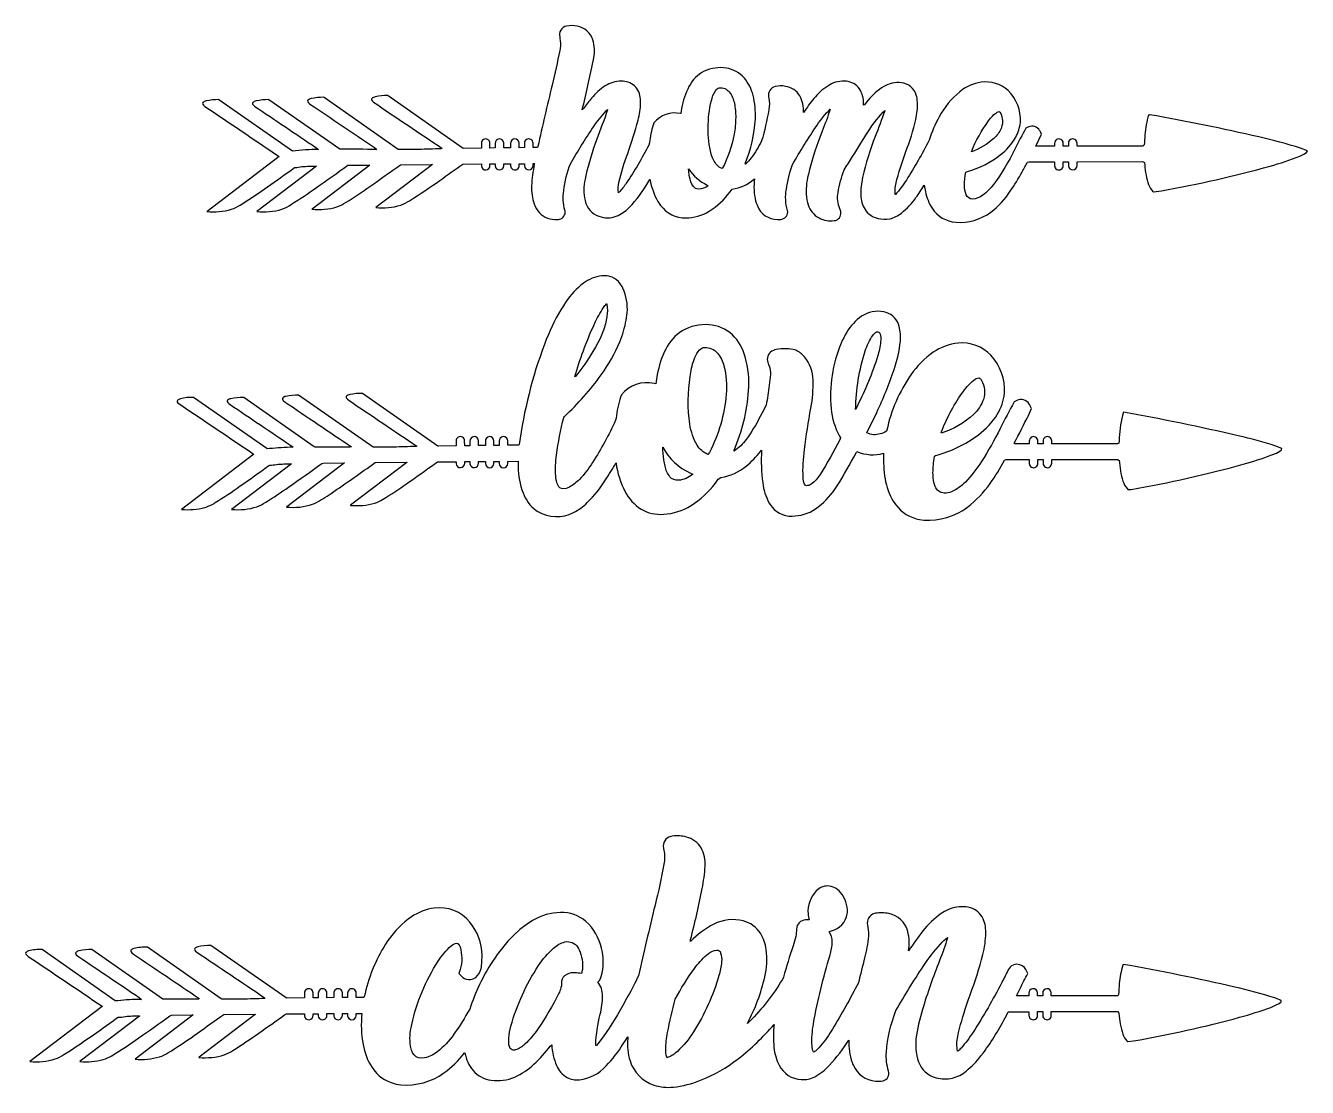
# Model space of a CAD drawing. Extents: x 2 to 88, y -3 to 135.
# Drawn here: x 8.7 to 40.26, y 34.52 to 60.67 of the extents above; entities that cross this region are included whole.
import ezdxf

# ---------------------------------------------------------------- set-up
doc = ezdxf.new("R2010")
doc.units = 0
doc.linetypes.add('0', pattern=[0])
doc.layers.add('1', color=7, linetype='0')

msp = doc.modelspace()

# ---------------------------------------------------------------- linework, layer by layer
at = {"layer": '1'}
for points in [[(33.236755, 57.071625, 0.006026), (33.369202, 57.309235), (33.400269, 57.314835), (34.034073, 57.315506), (34.035828, 57.314789), (34.035851, 57.221878, 1.022358), (34.248032, 57.229141), (34.248039, 57.316162), (34.375832, 57.316574), (34.3759, 57.219406, 0.997593), (34.588013, 57.226242), (34.588028, 57.316437), (34.599762, 57.317261), (36.203011, 57.321899), (36.251297, 57.300079, 0.05889), (36.333511, 56.809753, 0.091016), (36.428444, 56.618851), (36.450417, 56.595703), (36.473709, 56.57724), (36.66819, 56.603256, 0.023614), (39.34359, 57.212051, 0.029158), (40.074379, 57.456818), (40.176353, 57.506058), (40.239769, 57.548889), (40.260841, 57.5896), (40.093071, 57.652512, 0.022368), (39.06955, 57.930023, 0.011774), (36.374565, 58.477585), (36.353508, 58.47287, 0.05858), (36.260231, 57.981842, 0.016203), (36.244278, 57.732758), (36.2118, 57.705383), (34.621017, 57.704224), (34.588028, 57.704605), (34.588028, 57.77478, 1.019899), (34.375847, 57.770538), (34.375832, 57.70401), (34.2481, 57.703827), (34.248016, 57.777283, 1.011718), (34.035828, 57.769684), (34.035835, 57.703568), (33.600204, 57.703339), (33.576019, 57.705612), (33.651428, 57.85791), (33.713737, 57.994995), (33.687744, 58.052078), (33.678101, 58.071198), (33.667053, 58.089523, 0.387321), (33.398224, 58.176682, 0.019864), (33.330315, 58.148026, 0.012183), (33.059471, 57.628342, -0.045203), (32.529083, 56.754776, -0.068022), (32.267166, 56.492996, -0.151671), (32.010826, 56.397812, -0.28127), (31.861427, 56.502487, -0.1098), (31.818443, 56.733963, -0.044656), (31.847496, 57.062714), (31.893509, 57.080643, 0.095028), (32.699509, 57.485016, 0.100573), (33.078804, 57.921021, 0.098685), (33.193459, 58.287796, 0.218409), (32.89077, 59.071121, 0.228789), (32.227791, 59.275757, 0.134062), (31.701378, 59.04248, 0.098405), (31.19429, 58.424271, 0.049326), (30.947273, 57.849136, -0.02251), (30.385307, 56.867599, -0.053766), (30.115372, 56.513229), (30.111359, 56.514664), (30.108253, 56.547195, -0.072057), (30.154022, 56.884094, -0.023864), (30.408569, 57.663361, 0.043047), (30.6371, 58.46489, 0.08717), (30.648186, 58.880371), (30.639954, 58.918259), (30.629463, 58.955597, 0.312555), (30.264008, 59.262558, 0.163659), (29.830421, 59.171692, 0.089856), (29.442123, 58.831467), (29.398285, 58.778275), (29.355911, 58.723907), (29.332939, 58.708832), (29.333496, 58.747101, 0.150384), (29.23011, 59.116501, 0.220759), (28.908356, 59.299713, 0.156659), (28.497849, 59.213089, 0.087201), (28.144539, 58.915939, 0.030233), (27.888184, 58.578857), (27.849709, 58.528519, 0.145724), (27.763733, 58.940735, 0.224758), (27.405678, 59.175858, 0.10362), (27.15728, 59.173523, 0.405352), (26.994629, 58.911392), (26.998428, 58.88916, -0.098858), (27.000359, 58.596939, -0.02275), (26.821854, 57.831345, -0.040811), (26.565613, 57.41362, -0.049016), (26.424622, 57.260757), (26.417969, 57.270859, 0.081234), (26.667084, 58.373245, 0.071552), (26.610489, 58.954086, 0.112692), (26.39653, 59.379318, 0.178541), (25.95459, 59.623764, 0.150894), (25.410721, 59.54892, 0.155049), (25.033318, 59.173035, 0.081364), (24.85125, 58.628952), (24.840614, 58.568161), (24.831345, 58.507141), (24.822632, 58.504761, 0.289015), (24.17144, 58.274612, 0.060601), (24.0681, 57.846527), (24.0597, 57.780579), (24.043839, 57.726349, -0.028358), (23.489906, 56.791565, -0.037986), (23.30761, 56.561035), (23.295219, 56.551758, -0.092295), (23.309349, 56.80954, -0.03288), (23.523659, 57.523438, 0.02346), (23.779243, 58.340805, 0.056104), (23.842964, 58.771957), (23.841934, 58.816711), (23.838867, 58.861374, 0.186575), (23.690796, 59.189117, 0.190477), (23.36351, 59.303497, 0.142314), (22.970161, 59.185043, 0.076533), (22.633972, 58.884476, 0.024857), (22.438454, 58.629181), (22.404793, 58.593552, 0.006695), (22.671036, 59.793716), (22.687012, 59.878052, 0.124358), (22.667259, 60.320358, 0.28038), (22.276314, 60.65625, 0.103614), (22.01593, 60.658646, 0.429093), (21.850159, 60.392853), (21.854156, 60.363876, -0.101737), (21.85788, 60.107224), (21.84935, 60.055862, -0.014108), (21.662872, 59.206726, 0.005317), (21.312157, 57.690613), (21.302811, 57.66806), (21.193924, 57.66713), (21.193306, 57.668045), (21.193291, 57.776428, 1.006457), (20.981117, 57.771774), (20.98111, 57.665253), (20.853325, 57.664093), (20.853233, 57.779007, 0.998922), (20.641113, 57.770721), (20.641121, 57.662827), (20.639534, 57.661972), (20.471886, 57.6604), (20.471664, 57.781555, 0.997951), (20.259674, 57.76825), (20.259674, 57.658035), (20.132629, 57.656433), (20.131889, 57.65741), (20.131882, 57.776352, 1.007869), (19.919685, 57.771484), (19.919685, 57.653793), (19.47213, 57.647736), (17.622063, 58.94278), (17.614075, 58.947678, 0.051342), (17.308762, 58.917679, 0.113395), (17.223633, 58.878815), (17.213074, 58.860794), (17.214493, 58.839844), (17.229736, 58.815781), (17.260635, 58.788376, -0.000477), (18.958679, 57.642944), (18.92569, 57.637299, 0.005199), (18.373985, 57.620575), (17.895851, 57.621216), (17.875572, 57.623413), (16.046783, 58.903564), (16.041801, 58.905228, 0.05485), (15.72879, 58.872818, 0.12967), (15.649323, 58.832169), (15.641563, 58.813431), (15.64624, 58.791733), (15.665192, 58.766861), (15.700264, 58.738586, -0.000644), (17.286293, 57.669205), (17.345467, 57.623123, -0.000632), (16.430969, 57.627136), (14.688858, 58.846603), (14.683983, 58.848221, 0.054708), (14.37101, 58.815796, 0.129708), (14.291504, 58.775177), (14.283722, 58.756454), (14.288376, 58.734756), (14.307304, 58.709885), (14.342346, 58.681625, -0.00068), (15.843735, 57.669403), (15.90995, 57.619644, 0.027189), (15.267349, 57.580124), (13.458298, 58.846466), (13.453285, 58.848221, 0.054603), (13.140602, 58.815903, 0.128975), (13.060883, 58.775345), (13.052994, 58.756638), (13.05751, 58.734985), (13.076286, 58.710159), (13.111145, 58.681946, -0.000755), (14.940857, 57.447464), (13.165855, 56.095078), (13.159294, 56.089569, 0.09527), (13.763268, 56.1465, 0.064724), (13.982864, 56.253098, 0.016664), (14.650848, 56.698425, 0.004838), (15.316978, 57.172806), (15.334351, 57.17952, 0.06214), (15.499863, 57.197464, -0.021246), (15.864159, 57.213211), (14.391754, 56.09137), (14.390999, 56.089493, 0.09973), (15.007072, 56.150879, 0.060956), (15.242416, 56.270554, 0.015202), (15.856606, 56.681061, 0.002913), (16.630112, 57.230179), (17.156723, 57.237564), (17.177582, 57.236359), (15.749634, 56.148422), (15.748795, 56.146484, 0.099007), (16.364357, 56.207703, 0.060671), (16.589691, 56.321106, 0.015579), (17.174324, 56.710144, 0.002149), (17.933014, 57.24646), (18.683586, 57.253662), (18.713867, 57.252594), (17.320389, 56.190903), (17.319427, 56.188934, 0.09931), (17.934471, 56.249969, 0.060308), (18.153381, 56.359329, 0.016576), (18.897514, 56.85881, -0.000345), (19.462067, 57.260193), (19.919693, 57.263672), (19.919861, 57.21698, 0.999857), (20.131882, 57.22937), (20.131889, 57.265076), (20.259674, 57.266022), (20.260017, 57.214539, 0.931043), (20.471901, 57.21666), (20.471878, 57.26767), (20.641129, 57.268845), (20.641167, 57.219849, 1.013139), (20.853325, 57.229248), (20.853317, 57.269836), (20.853706, 57.270294), (20.98111, 57.271072), (20.981262, 57.217407, 0.993402), (21.193321, 57.227356), (21.193306, 57.272232), (21.226357, 57.272705), (21.22438, 57.256973, 0.038698), (21.157944, 56.723572, 0.093678), (21.221436, 56.277786), (21.247635, 56.215668), (21.278114, 56.158768, 0.236004), (21.667625, 55.901581), (21.733429, 55.895615), (21.78479, 55.895355), (21.817596, 55.898468), (21.846588, 55.904251, 0.403606), (21.981155, 56.106369), (21.977402, 56.127686, -0.103328), (21.948685, 56.608994, -0.061834), (22.115021, 57.269211, -0.017657), (22.678658, 58.174393, -0.038727), (22.992165, 58.56871), (23.026299, 58.602402), (23.029762, 58.599335, -0.007017), (22.763031, 57.873962, 0.032824), (22.490776, 56.977631), (22.472939, 56.889954, 0.110192), (22.473053, 56.35994), (22.496033, 56.287277, 0.262308), (22.873711, 55.959427, 0.176748), (23.290329, 55.995575, 0.085282), (23.583389, 56.215714), (23.633888, 56.268768, 0.050826), (24.066765, 56.877945), (24.074844, 56.87468, 0.089773), (24.267189, 56.339539), (24.300339, 56.288239), (24.335434, 56.240311, 0.240721), (24.951233, 55.934875, 0.135459), (25.532166, 56.10025, 0.099897), (26.045914, 56.578812), (26.098824, 56.641708, 0.143172), (26.631393, 56.888412), (26.646599, 56.900162, 0.089898), (26.674126, 56.350616), (26.686249, 56.310013), (26.700264, 56.270035), (26.716141, 56.230743, 0.302946), (27.209785, 55.895676), (27.237022, 55.895035, 0.253444), (27.432343, 55.977798, 0.226202), (27.459602, 56.121597, -0.117323), (27.430794, 56.639648, -0.048187), (27.580307, 57.248734, -0.018584), (28.188622, 58.221863, -0.047991), (28.510918, 58.610886, -0.017817), (28.310333, 58.068649), (28.253769, 57.917603, 0.033937), (27.972275, 57.010178), (27.955101, 56.926956, 0.097328), (27.935562, 56.379074), (27.950966, 56.31076, 0.183373), (28.185577, 55.963242), (28.236305, 55.933289, 0.142077), (28.611298, 55.86734, 0.42078), (28.772629, 56.073975, 0.108536), (28.747093, 56.159302, -0.147152), (28.705124, 56.562897, -0.046296), (28.852531, 57.119202, 0.012854), (29.265976, 57.776199), (29.337662, 57.890991, -0.040566), (29.76503, 58.489899, -0.028466), (29.853218, 58.580093), (29.852837, 58.571182, -0.01029), (29.619965, 57.940613, 0.037069), (29.306732, 56.92894, 0.06448), (29.263222, 56.497604, 0.133201), (29.369637, 56.138199, 0.197778), (29.689957, 55.923279, 0.098991), (29.977394, 55.913345, 0.112709), (30.264999, 56.055832, 0.069878), (30.621277, 56.436508, 0.02049), (30.824974, 56.739456), (30.854897, 56.580948, 0.092474), (31.02092, 56.173111, 0.232867), (31.601936, 55.827469, 0.182736), (32.467529, 56.079498, 0.08386), (32.9459, 56.590302, 0.026593)], [(26.182808, 58.40744, -0.050215), (26.14238, 57.99382, -0.07813), (25.853706, 57.154556), (25.812088, 57.166748, -0.156195), (25.619148, 57.401306), (25.597702, 57.45372), (25.578926, 57.508926, -0.075587), (25.50576, 58.15184, -0.058232), (25.584213, 58.823853, -0.081261), (25.682663, 59.063553, -0.183782), (25.778526, 59.139709, -0.247405), (26.024498, 59.036469, -0.120828), (26.15004, 58.755157, -0.055173)], [(32.68705, 58.54097, -0.208962), (32.740738, 58.20517, -0.119324), (32.597794, 57.952499, -0.109707), (32.058067, 57.591339), (31.986725, 57.564377, -0.059974), (32.410797, 58.32901, -0.08817), (32.624542, 58.540787, -0.097382), (32.67028, 58.557632, -0.074639)], [(25.026253, 57.092178), (25.022629, 57.136612), (25.023888, 57.144287, 0.138395), (25.483109, 56.743393), (25.50811, 56.726471, -0.15976), (25.264305, 56.644684, -0.232986), (25.141701, 56.706924, -0.119221), (25.046074, 56.950531, -0.026065)], [(20.823151, 49.94075, -0.106906), (20.823814, 49.932693), (20.825562, 49.807755, 0.084005), (20.946404, 49.161285, 0.143189), (21.266136, 48.732834), (21.30764, 48.705093, 0.258958), (22.191109, 48.678925, 0.071088), (22.528748, 48.92453, 0.056719), (22.980766, 49.481735, 0.011236), (23.235725, 49.898834, 0.084623), (23.46035, 49.191879, 0.133182), (23.854958, 48.762695, 0.153963), (24.409866, 48.634903, 0.124467), (25.083801, 48.850433, 0.092782), (25.685158, 49.404999), (25.752975, 49.496704), (25.821205, 49.54097, 0.132031), (26.441582, 49.823181, 0.058114), (26.795181, 50.182953), (26.822327, 50.211639, 0.04889), (26.848969, 49.406281, 0.088607), (27.002213, 48.92157), (27.030853, 48.875214, 0.270447), (27.573479, 48.591431, 0.148859), (28.145302, 48.766006), (28.217545, 48.816498, 0.085624), (28.683189, 49.337128, 0.022082), (29.14666, 50.148254), (29.16835, 50.178879, 0.1685), (29.822044, 50.138794), (29.825699, 50.135437, 0.049781), (29.861938, 49.507202, 0.093436), (30.06459, 48.95462), (30.124695, 48.868118, 0.190357), (30.711945, 48.508133), (30.818031, 48.493942, 0.18287), (31.89299, 48.813889, 0.077029), (32.450325, 49.397369, 0.028571), (32.804626, 49.964584), (32.841125, 49.981552), (33.413033, 49.981979), (33.413063, 49.886963, 1.016128), (33.625259, 49.896072), (33.625252, 49.982758), (33.753029, 49.983032), (33.753075, 49.886703, 1.013394), (33.965233, 49.895737), (33.965225, 49.98378), (35.588654, 49.988586), (35.628662, 49.96434, 0.06097), (35.718842, 49.452209, 0.102417), (35.822411, 49.267319), (35.843521, 49.24913), (35.922806, 49.248367, 0.024235), (38.676956, 49.86618, 0.023773), (39.386993, 50.096664), (39.498894, 50.144882), (39.579643, 50.188065), (39.626808, 50.225586), (39.635506, 50.257339), (39.481934, 50.31517, 0.022215), (38.560799, 50.569626, 0.01284), (35.734444, 51.147354), (35.724976, 51.122757), (35.708847, 51.068985, 0.054324), (35.623108, 50.440857), (35.621201, 50.390793), (35.583878, 50.372025), (33.965225, 50.370972), (33.965202, 50.44371, 1.010554), (33.753021, 50.436813), (33.753029, 50.370712), (33.625252, 50.370621), (33.625221, 50.443878, 1.010374), (33.413048, 50.436722), (33.413033, 50.370316), (33.044907, 50.370041), (33.041786, 50.390594, 0.009861), (33.392479, 51.072479), (33.467834, 51.238937), (33.437119, 51.305756), (33.424461, 51.329193), (33.409966, 51.351532, 0.388363), (33.103645, 51.434402), (33.040634, 51.407394, 0.01354), (32.697701, 50.749405, -0.030313), (32.235352, 49.938538, -0.050852), (31.838768, 49.426483, -0.099475), (31.499969, 49.19043, -0.098775), (31.318375, 49.156677, -0.289142), (31.092957, 49.323608, -0.097547), (31.042107, 49.608734, -0.051953), (31.07206, 49.998291), (31.082779, 50.067337), (31.099716, 50.083115, 0.097433), (32.163361, 50.595169, 0.090476), (32.624443, 51.094604, 0.111114), (32.804611, 51.615936, 0.205495), (32.467918, 52.552933, 0.229955), (31.661125, 52.851257, 0.128444), (31.048203, 52.625427, 0.089889), (30.496727, 52.071411, 0.098762), (29.905472, 50.7034), (29.893578, 50.681183, -0.130933), (29.575951, 50.590698, -0.109894), (29.414841, 50.643921), (29.657066, 51.145752, 0.028622), (30.083641, 52.202225, 0.056381), (30.238289, 52.897034, 0.087006), (30.208832, 53.263489), (30.190025, 53.31839, 0.265866), (29.827675, 53.619537, 0.206171), (29.285316, 53.513763, 0.108804), (28.920799, 53.122742), (28.880989, 53.056046), (28.842644, 52.985535), (28.806969, 52.913681), (28.776581, 52.846786, 0.124753), (28.534363, 51.234848, 0.100808), (28.736504, 50.561676), (28.762352, 50.518845), (28.747566, 50.472244, -0.022243), (28.26342, 49.615631, -0.093842), (28.043373, 49.376968, -0.164916), (27.923378, 49.338959, -0.286534), (27.876923, 49.377853, -0.092572), (27.842758, 49.539047, -0.042581), (27.877655, 50.228882, -0.018153), (28.036865, 51.251968, 0.049316), (28.089706, 51.940933, 0.16376), (27.878555, 52.513458, 0.116726), (27.660492, 52.67659, 0.1199), (27.181221, 52.694016), (27.146286, 52.683578), (27.115181, 52.671509, 0.365906), (26.965271, 52.409576, 0.075141), (27.004021, 52.291565, -0.132132), (27.03907, 52.074814, -0.017312), (27.009605, 51.81308, -0.000584), (26.936584, 51.323792), (26.833992, 51.137146), (26.784782, 51.04184, -0.040282), (26.443878, 50.47995, -0.080355), (26.148758, 50.190964), (26.141518, 50.212494, 0.084319), (26.502113, 51.679535, 0.083473), (26.418739, 52.509903, 0.134323), (26.101646, 53.058411, 0.175121), (25.523552, 53.302979, 0.154792), (24.867859, 53.156311, 0.136387), (24.458893, 52.700195, 0.073353), (24.252136, 52.074814, 0.010424), (24.213539, 51.846817), (24.174232, 51.856506, 0.288895), (23.37178, 51.579666), (23.370255, 51.57695), (23.350304, 51.522964, 0.053189), (23.237328, 51.000565), (23.226761, 50.953201, -0.031979), (22.659897, 49.912766, -0.046878), (22.336472, 49.496078, -0.079074), (22.088371, 49.304733), (22.006836, 49.273819), (21.926575, 49.26239, -0.298496), (21.809509, 49.34053, -0.102571), (21.751411, 49.578827, -0.056397), (21.771332, 50.095215, -0.029922), (21.949394, 51.015823), (21.967117, 51.047226, 0.050365), (22.873856, 52.072311, 0.055385), (23.329132, 52.884521, 0.051354), (23.48735, 53.417282), (23.512253, 53.599121, 0.126544), (23.40593, 54.20433), (23.385201, 54.243805), (23.362846, 54.280624), (23.338554, 54.315384, 0.281663), (22.890778, 54.507126, 0.137235), (22.431778, 54.324417, 0.085351), (22.001884, 53.866165, 0.05088), (21.570007, 53.059769), (21.519592, 52.938705), (21.471352, 52.816772, 0.055297), (20.851585, 50.354309), (20.837189, 50.336014), (20.570503, 50.334122), (20.570442, 50.445206, 0.999281), (20.358307, 50.437775), (20.358315, 50.331955), (20.230515, 50.331085), (20.230446, 50.445343, 0.999533), (20.018326, 50.437607), (20.018326, 50.32869), (19.852585, 50.32692), (19.849083, 50.327286), (19.849007, 50.44548, 0.996303), (19.636879, 50.438141), (19.636879, 50.324692), (19.509094, 50.323273), (19.509071, 50.443771, 1.005083), (19.296898, 50.437958), (19.29689, 50.320587), (18.862419, 50.314285), (18.846382, 50.316452), (16.991913, 51.614334, 0.05585), (16.678413, 51.582031, 0.19963), (16.592079, 51.532715), (16.589706, 51.514313), (16.598488, 51.493317), (16.619865, 51.469574), (16.654823, 51.443222, -0.000635), (18.334114, 50.310806), (18.30751, 50.304062, 0.005299), (17.763298, 50.287598, -0.00136), (17.269676, 50.287903), (17.252174, 50.290497), (15.421173, 51.571915, 0.055904), (15.106934, 51.539368, 0.202645), (15.021225, 51.489838), (15.019119, 51.471359), (15.028206, 51.450302), (15.049927, 51.426483), (15.084969, 51.400208, -0.00064), (16.724236, 50.294846), (16.680939, 50.289948, 0.001425), (15.824425, 50.291809), (15.803574, 50.297012), (14.067604, 51.512192), (14.062424, 51.514877, 0.055757), (13.747368, 51.482239, 0.113389), (13.671829, 51.445511), (13.66201, 51.428925), (13.66227, 51.409897), (13.674042, 51.388229), (13.698776, 51.363785), (13.734512, 51.338287, -0.000645), (15.224617, 50.333603), (15.289093, 50.286346, 0.023733), (14.699829, 50.251999), (14.649467, 50.245071), (14.634048, 50.25415), (12.834221, 51.514023), (12.830254, 51.514877, 0.064274), (12.509186, 51.480118, 0.127352), (12.438087, 51.442017), (12.430397, 51.424911), (12.433098, 51.405304), (12.447632, 51.383041), (12.475433, 51.357941), (12.519035, 51.328049, -0.000544), (14.312263, 50.118515), (14.316597, 50.113007), (12.53598, 48.756287, 0.089049), (13.111839, 48.80426, 0.077449), (13.366142, 48.923431, 0.016045), (13.983421, 49.333969, 0.005187), (14.686234, 49.83371), (14.709946, 49.846222, 0.063024), (14.872833, 49.863434, -0.024624), (15.24173, 49.880173), (13.766769, 48.756287, 0.103072), (14.394814, 48.821243, 0.056183), (14.610008, 48.931366, 0.015406), (15.173866, 49.30603, 0.006022), (15.989388, 49.886215), (16.025742, 49.89711), (16.54319, 49.904358), (16.552361, 49.901184), (15.129189, 48.816879), (15.125053, 48.813248, 0.10596), (15.76384, 48.882324), (15.81102, 48.901474, 0.03174), (16.218483, 49.149124, 0.00902), (17.305862, 49.913071), (18.084221, 49.920547), (18.084801, 49.91449), (16.697044, 48.857162), (16.696487, 48.855621, 0.094784), (17.29528, 48.911179, 0.063485), (17.489464, 49.001495, 0.018418), (18.078636, 49.388977, 0.005681), (18.779442, 49.885406), (18.84243, 49.92691), (19.29689, 49.930389), (19.297188, 49.881729, 0.991039), (19.509094, 49.896057), (19.509094, 49.931717), (19.636879, 49.932861), (19.637199, 49.88147, 0.989756), (19.849098, 49.895981), (19.849083, 49.934036), (20.018326, 49.935181), (20.018539, 49.883026, 0.932884), (20.230423, 49.881927), (20.230522, 49.936615), (20.357773, 49.93779), (20.358315, 49.937439), (20.358543, 49.882767, 0.933333), (20.570473, 49.882324), (20.570511, 49.938828)], [(22.732132, 53.382294, -0.046298), (22.963608, 53.774475), (22.983238, 53.79834), (23.003754, 53.821442), (23.008957, 53.820145, -0.089881), (23.010704, 53.49614, -0.080227), (22.786957, 52.856232, -0.050005), (22.244484, 52.036148), (22.221581, 52.024155, -0.035464), (22.687851, 53.289139)], [(29.135338, 51.218079, -0.073917), (29.373306, 52.661682, -0.075311), (29.558105, 53.04213, -0.129044), (29.654427, 53.125397, -0.45249), (29.743652, 53.070496, -0.080838), (29.756172, 52.93158, -0.055733), (29.690247, 52.570663), (29.658653, 52.463196, -0.039256)], [(25.94841, 51.591934, -0.100628), (25.534477, 50.156876), (25.499252, 50.11087, -0.160459), (25.232109, 50.337753), (25.199883, 50.391617), (25.170792, 50.449112, -0.079856), (25.034187, 50.998322, -0.068544), (25.086334, 52.178207, -0.08356), (25.229225, 52.599442, -0.165779), (25.367615, 52.733109), (25.393059, 52.740448), (25.419113, 52.743347, -0.22297), (25.733551, 52.606857, -0.115298), (25.893883, 52.288467, -0.080656)], [(31.748932, 51.606918, -0.076275), (32.051109, 51.941513, -0.158314), (32.174141, 51.995041), (32.180458, 51.993271, -0.175899), (32.235802, 51.932999, -0.215446), (32.284042, 51.46582, -0.119842), (32.04364, 51.098785, -0.113535), (31.251572, 50.636108), (31.239288, 50.646927, -0.055719)], [(24.413643, 49.976379, -0.032051), (24.38987, 50.291733, 0.17345), (25.069496, 49.649811), (25.127213, 49.624588, -0.165605), (24.774353, 49.473343, -0.263244), (24.563126, 49.559677, -0.111796), (24.444046, 49.821182, -0.027759)], [(8.761139, 37.747635, -0.000601), (10.583908, 36.518356), (10.5793, 36.511734), (8.803818, 35.158752, 0.100684), (9.424042, 35.221054, 0.058845), (9.638031, 35.328476, 0.01586), (10.28614, 35.760895, 0.004806), (10.933784, 36.221664), (10.975754, 36.24881, 0.061456), (11.152718, 36.2677, -0.018982), (11.502052, 36.283737), (11.503075, 36.277832), (10.039879, 35.16301), (10.034882, 35.158752, 0.08857), (10.608353, 35.206207, 0.070008), (10.819527, 35.299286, 0.018937), (11.483582, 35.737762, 0.005552), (12.245461, 36.280304), (12.289986, 36.299576), (12.798828, 36.306717), (12.823494, 36.306335), (11.39238, 35.215973), (11.395042, 35.215515, 0.094065), (11.992981, 35.271469, 0.065407), (12.203545, 35.371643, 0.017453), (12.849419, 35.800278, 0.005055), (13.506813, 36.267426), (13.578972, 36.315659), (14.348946, 36.323029), (14.352829, 36.317245), (12.968056, 35.262207), (12.963417, 35.258194, 0.102454), (13.590233, 35.322937, 0.055862), (13.802139, 35.430847, 0.015516), (14.438965, 35.85582, 0.004786), (15.076424, 36.309097), (15.120941, 36.329498), (15.564568, 36.332855), (15.564934, 36.283417, 0.985946), (15.776772, 36.298279), (15.776764, 36.334412), (15.904556, 36.335312), (15.90451, 36.322021), (15.904572, 36.308716, 1.10261), (16.11676, 36.297943), (16.11676, 36.336746), (16.285995, 36.337997), (16.286285, 36.284592, 0.993469), (16.498184, 36.298645), (16.498184, 36.339386), (16.625977, 36.340256), (16.626358, 36.283295, 0.924911), (16.838142, 36.284927), (16.838181, 36.341629), (16.976563, 36.342422, 0.066045), (17.007477, 35.574188, 0.100049), (17.229668, 35.007385), (17.295418, 34.920547, 0.170929), (17.826279, 34.602356), (17.93605, 34.585052, 0.180488), (18.999336, 34.877472, 0.073053), (19.502579, 35.367844), (19.515121, 35.36937, 0.130502), (19.71624, 34.934265, 0.179135), (20.16201, 34.698212, 0.144439), (20.740974, 34.775681, 0.082406), (21.213081, 35.089645, 0.046822), (21.615631, 35.536911), (21.652641, 35.567368, 0.086838), (21.771957, 35.055603, 0.166679), (22.031738, 34.763199, 0.152317), (22.332848, 34.709808, 0.182708), (22.996964, 35.049911, 0.04696), (23.412872, 35.59166), (23.468643, 35.678284), (23.523026, 35.765793), (23.526016, 35.764938), (23.523148, 35.724075, 0.099449), (23.580864, 35.171036, 0.238569), (24.16861, 34.578445, 0.108894), (24.647629, 34.527481, 0.073511), (25.318008, 34.69693, 0.073341), (26.246872, 35.226791, 0.051267), (27.127434, 36.072632, 0.048102), (27.125778, 35.504684, 0.095634), (27.253143, 35.064453, 0.266332), (27.798965, 34.714294, 0.152659), (28.132172, 34.781647, 0.082934), (28.495918, 35.069122, 0.044461), (28.967766, 35.685333, 0.092366), (29.048218, 35.134979), (29.063599, 35.097061), (29.080536, 35.05983, 0.273241), (29.622124, 34.67569, 0.085023), (29.814201, 34.683136, 0.416939), (29.949654, 34.920517, -0.091729), (29.894928, 35.386047, -0.076127), (30.128128, 36.412781, -0.014963), (30.798576, 37.497849, -0.035469), (31.22451, 38.05162, -0.0497), (31.396599, 38.209641), (31.400352, 38.201981, -0.020571), (31.202789, 37.643158, 0.020592), (30.781418, 36.438446, 0.041861), (30.62294, 35.712769, 0.064899), (30.641975, 35.295822), (30.660553, 35.221024), (30.684219, 35.15123, 0.248644), (31.117569, 34.758987, 0.121449), (31.520607, 34.745682, 0.105047), (31.862267, 34.923676, 0.058666), (32.221901, 35.293304), (32.28392, 35.373795, 0.036518), (32.848946, 36.291245), (32.896225, 36.380432), (32.933037, 36.384171), (33.402939, 36.384399), (33.402946, 36.290451, 1.014523), (33.615128, 36.29718), (33.615128, 36.384552), (33.615532, 36.385361), (33.740601, 36.385757), (33.742928, 36.38533), (33.742981, 36.289169, 1.011065), (33.955124, 36.29776), (33.955124, 36.385788), (33.977242, 36.386475), (35.603973, 36.391159), (35.620468, 36.341232, 0.067463), (35.717209, 35.831268, 0.105856), (35.815292, 35.666931), (35.837608, 35.64859), (35.98188, 35.662964, 0.022605), (38.591545, 36.247482, 0.023318), (39.358147, 36.491776), (39.479126, 36.542862), (39.566216, 36.588501), (39.616585, 36.62796), (39.619499, 36.662308), (39.455971, 36.723129, 0.021888), (38.473396, 36.990524, 0.012519), (35.726463, 37.549469), (35.71595, 37.528473, 0.055358), (35.62999, 37.0784, 0.018108), (35.611687, 36.81076), (35.591599, 36.774567), (33.963058, 36.773376), (33.955124, 36.773941), (33.954979, 36.849594, 0.996301), (33.742935, 36.838974), (33.742928, 36.773346), (33.615135, 36.77298), (33.614906, 36.850845, 0.992542), (33.402931, 36.838531), (33.402931, 36.772888), (33.116264, 36.772583), (33.098198, 36.77388), (33.189453, 36.955841, -0.025851), (33.378372, 37.321533), (33.369308, 37.341568), (33.360115, 37.361542, 0.234344), (33.180542, 37.540588, 0.379555), (32.897026, 37.414581, 0.006065), (32.73587, 37.10289, -0.023653), (32.029358, 35.881027, -0.037416), (31.732956, 35.486603, -0.046087), (31.653122, 35.411713), (31.64817, 35.414825, -0.10935), (31.65155, 35.776749, -0.029283), (31.868858, 36.541763), (31.911888, 36.671326), (31.955887, 36.800568, 0.028676), (32.271156, 37.793808, 0.057807), (32.343086, 38.327759), (32.341293, 38.381378, 0.143097), (32.223976, 38.760117, 0.216628), (31.854393, 38.963928, 0.136474), (31.408966, 38.893799), (31.324165, 38.851791), (31.24176, 38.80188, 0.075602), (30.794029, 38.375351, 0.024585), (30.442467, 37.881775, 0.100393), (30.420906, 38.359741, 0.291176), (29.953148, 38.799408, 0.101951), (29.628052, 38.80806), (29.599129, 38.799698, 0.392993), (29.42746, 38.515488, -0.040583), (29.455009, 38.276932), (29.454506, 38.242081, -0.033414), (29.357857, 37.71312, -0.005272), (29.203583, 37.095901, -0.019102), (28.567238, 35.956177), (28.500267, 35.852554, -0.056472), (28.18251, 35.446121, -0.081947), (28.103676, 35.390152), (28.100761, 35.392807, -0.102659), (28.064552, 35.541183, -0.062811), (28.100349, 36.089233, -0.031709), (28.508369, 37.782532, 0.066631), (28.561005, 38.09877, 0.154594), (28.487823, 38.354721), (28.506836, 38.364151), (28.53923, 38.372421, 0.292252), (28.930695, 38.793686), (28.934914, 38.828094, 0.183554), (28.761971, 39.32402, 0.2172), (28.446892, 39.481796, 0.202635), (28.167175, 39.359009, 0.210992), (27.965134, 38.791321, 0.046022), (27.993698, 38.644958), (27.964584, 38.647858), (27.935326, 38.648422), (27.90612, 38.646637, 0.381723), (27.680054, 38.419037, -0.01733), (27.665558, 38.239426), (27.594421, 38.005692, 0.01041), (27.357727, 37.235519), (27.332733, 37.179977, -0.063178), (26.5214, 36.143005), (26.471359, 36.097733, 0.064264), (26.901207, 37.240311, 0.087157), (26.93528, 37.913712, 0.104916), (26.79277, 38.314682, 0.191642), (26.367287, 38.620087, 0.17798), (25.644516, 38.541916, 0.091008), (25.072556, 38.10997), (25.071007, 38.159409, 0.017172), (25.357918, 39.417191, 0.037279), (25.429512, 39.969543, 0.137898), (25.332588, 40.417969, 0.202904), (24.971657, 40.68512, 0.095028), (24.62056, 40.709686), (24.584885, 40.701492, 0.410663), (24.405449, 40.415787), (24.408478, 40.392014), (24.41185, 40.368286, -0.098707), (24.416916, 40.015427, -0.016089), (24.197273, 39.006958, 0.003507), (23.786873, 37.265823), (23.75975, 37.212219, -0.015235), (23.496544, 36.706055), (23.401367, 36.535629, -0.034796), (22.839981, 35.657944), (22.796127, 35.603165), (22.753853, 35.553207), (22.737999, 35.549118), (22.737976, 35.572281, -0.051234), (22.84536, 36.320602, 0.063017), (22.905823, 36.771576, 0.166743), (22.787346, 37.113602, 0.062826), (22.840775, 37.162048, 0.144526), (22.89402, 37.881805), (22.879944, 37.945557, 0.154386), (22.494987, 38.60611, 0.189331), (21.868561, 38.830902), (21.690674, 38.814743), (21.516632, 38.774261), (21.346863, 38.711258), (21.181778, 38.627625), (21.021767, 38.525162), (20.867256, 38.405685), (20.718651, 38.271042, 0.055405), (20.191559, 37.617584, 0.063725), (19.632942, 36.448685, -0.023205), (19.242447, 35.827942, -0.07421), (18.836426, 35.393539, -0.119034), (18.524071, 35.250305), (18.442436, 35.243591, -0.297088), (18.227982, 35.373077), (18.213348, 35.403336), (18.200562, 35.436768), (18.189629, 35.473343, -0.103419), (18.188698, 35.9888), (18.204346, 36.069443, -0.087969), (18.85479, 37.626877, -0.072155), (19.176598, 38.005005, -0.124105), (19.309196, 38.073212, -0.329046), (19.360428, 38.043457), (19.370461, 38.028), (19.379471, 38.011917), (19.387413, 37.99527), (19.394264, 37.978165, -0.153246), (19.397141, 37.424393), (19.368668, 37.321411), (19.426384, 37.263779, 0.388395), (19.780861, 37.229187, 0.179422), (19.911552, 37.446167, 0.038921), (19.935265, 37.615952), (19.938225, 37.777115, 0.164032), (19.639587, 38.587799, 0.264535), (18.758308, 38.935562, 0.117746), (18.197433, 38.719467), (18.120689, 38.665543, 0.088422), (17.561775, 38.04805, 0.09052), (17.037102, 36.746643), (17.025078, 36.737885), (16.838173, 36.736572), (16.838173, 36.845398, 1.019568), (16.625984, 36.838272), (16.625824, 36.734406), (16.500755, 36.733261), (16.498184, 36.733688), (16.498146, 36.84671, 1.016863), (16.286003, 36.837494), (16.286003, 36.731934), (16.284523, 36.73114), (16.118912, 36.729416), (16.116768, 36.730072), (16.116692, 36.847977, 1.006278), (15.904549, 36.838455), (15.904549, 36.727081), (15.776764, 36.725891), (15.776756, 36.84552, 1.021953), (15.564568, 36.837616), (15.564568, 36.72403), (15.563683, 36.722931), (15.125717, 36.716721), (15.10965, 36.722061), (13.259483, 38.016846, 0.064608), (12.934685, 37.981659, 0.141555), (12.862877, 37.940994), (12.856979, 37.922531), (12.862854, 37.901291), (12.882141, 37.87709), (12.916504, 37.849731, -0.000678), (14.578178, 36.729248), (14.587524, 36.706833, 0.005204), (14.018646, 36.689743), (13.529388, 36.69043), (13.512573, 36.69809), (11.695412, 37.970093), (11.688263, 37.974396, 0.067352), (11.359673, 37.937866, 0.152218), (11.290855, 37.896317), (11.286369, 37.877518), (11.293869, 37.855911), (11.315002, 37.831314), (11.351074, 37.803772, -0.000659), (12.974556, 36.709076), (12.959755, 36.692398, 0.000422), (12.077309, 36.695282), (10.331558, 37.917313, 0.054336), (10.019112, 37.885864, 0.115699), (9.939178, 37.847672), (9.929352, 37.8302), (9.930687, 37.810013), (9.944824, 37.786926), (9.973434, 37.760757), (10.011734, 37.734375, -0.000618), (11.49337, 36.735382), (11.553963, 36.688797, 0.024018), (10.965347, 36.654266), (10.920547, 36.648087), (10.90419, 36.654922), (9.106644, 37.913208), (9.099648, 37.917404, 0.067376), (8.770889, 37.880814, 0.152579), (8.702194, 37.839218), (8.697769, 37.820404), (8.705338, 37.798782), (8.726547, 37.77417)], [(21.850052, 36.894623, 0.016952), (21.831528, 36.841385, -0.035362), (21.303909, 35.948471, -0.053134), (20.993034, 35.587082, -0.113911), (20.760857, 35.444077), (20.734497, 35.439285, -0.309173), (20.632813, 35.479797, -0.133987), (20.593353, 35.663849, -0.06847), (20.628883, 35.952286), (20.647751, 36.028549, -0.076756), (21.32692, 37.519409, -0.066408), (21.697937, 37.950241, -0.11896), (21.979286, 38.103439, -0.324468), (22.294014, 37.966034), (22.311531, 37.938004), (22.328491, 37.906219, -0.136623), (22.407135, 37.422256, -0.023473), (22.386269, 37.322296, 0.031845), (22.220863, 37.345078), (22.194984, 37.34346, 0.156263), (21.970001, 37.26973, 0.257174), (21.895393, 37.085281), (21.895699, 37.062302, -0.089423)], [(24.522156, 35.261093, -0.079844), (24.489723, 35.254486), (24.484268, 35.266205, -0.086991), (24.461288, 35.456635, -0.041543), (24.50602, 35.870239, -0.019143), (24.696724, 36.695831, -0.036083), (25.168617, 37.451584, -0.053238), (25.466591, 37.779602, -0.110913), (25.664726, 37.893097), (25.707458, 37.899338, -0.382926), (25.812347, 37.833908, -0.108395), (25.834511, 37.611237, -0.053374), (25.770035, 37.272964, -0.070552), (25.145004, 35.887222, -0.065204), (24.74646, 35.405365, -0.089734)]]:
    msp.add_lwpolyline(points, format="xyb", close=True, dxfattribs=at)

doc.saveas('drawing.dxf')
